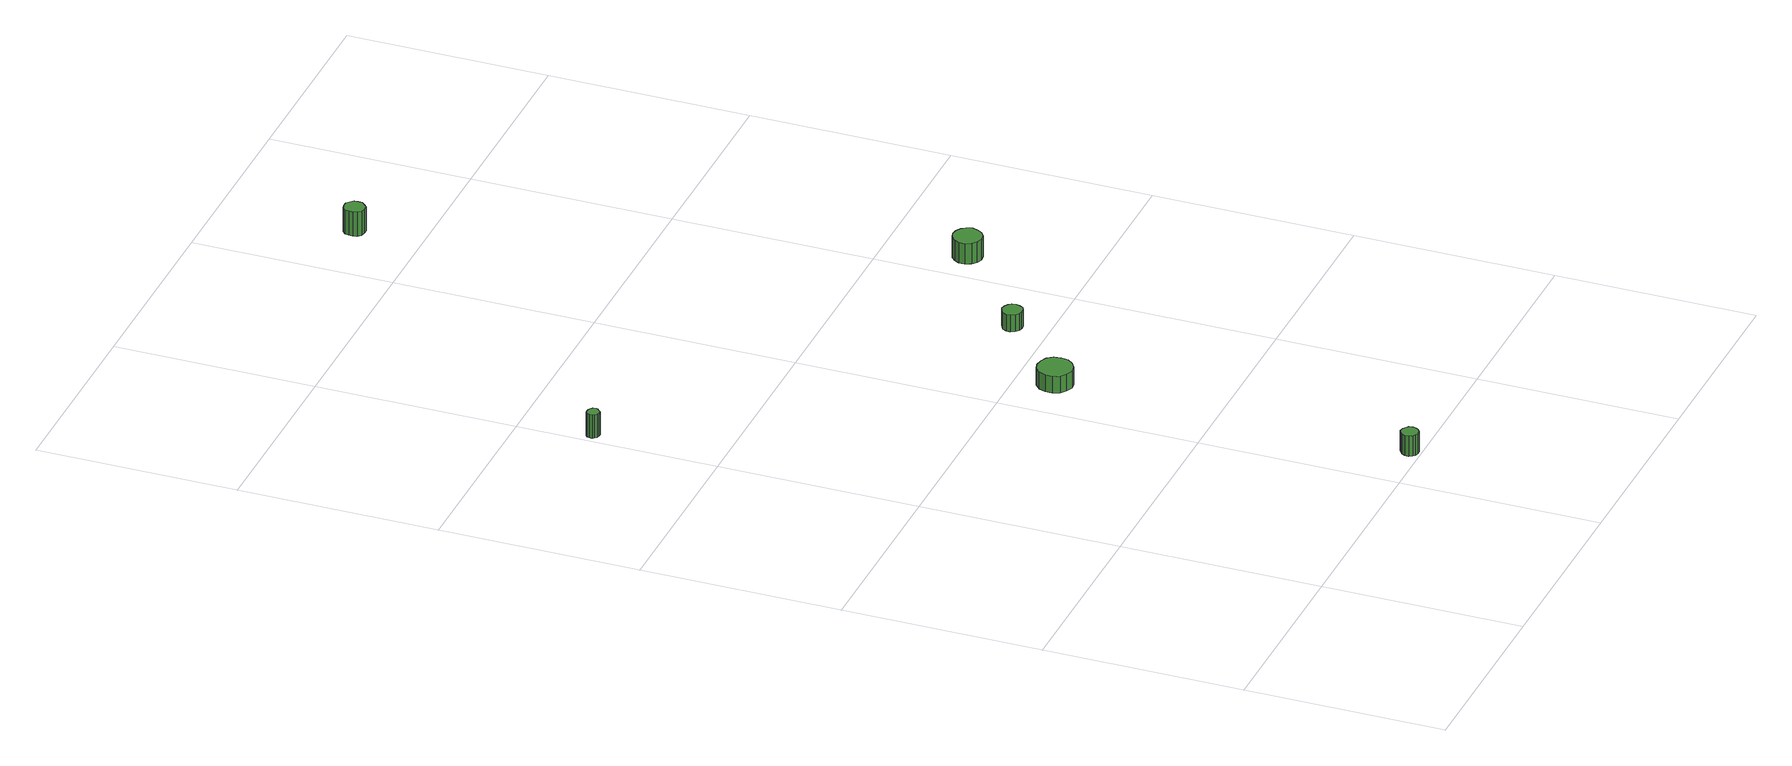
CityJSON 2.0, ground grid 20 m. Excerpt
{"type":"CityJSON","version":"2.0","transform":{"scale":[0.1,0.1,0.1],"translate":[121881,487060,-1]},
"CityObjects":{
"tree1":{"type":"SolitaryVegetationObject","attributes":{"function":"something"},"geometry":[{"type":"MultiSurface","lod":"1","boundaries":[[[0,1,2,3,4,5,6,7,8,9,10,11,12,13,14]],[[15,16,17,18,19,20,21,22,23,24,25,26,27,28,29]],[[0,29,28,1]],[[1,28,27,2]],[[2,27,26,3]],[[3,26,25,4]],[[4,25,24,5]],[[5,24,23,6]],[[6,23,22,7]],[[7,22,21,8]],[[8,21,20,9]],[[9,20,19,10]],[[10,19,18,11]],[[11,18,17,12]],[[12,17,16,13]],[[13,16,15,14]],[[14,15,29,0]]]}]},
"tree2":{"type":"SolitaryVegetationObject","attributes":{"function":"something"},"geometry":[{"type":"MultiSurface","lod":"1","boundaries":[[[30,31,32,33,34,35,36,37,38,39,40,41,42,43,44]],[[45,46,47,48,49,50,51,52,53,54,55,56,57,58,59]],[[30,59,58,31]],[[31,58,57,32]],[[32,57,56,33]],[[33,56,55,34]],[[34,55,54,35]],[[35,54,53,36]],[[36,53,52,37]],[[37,52,51,38]],[[38,51,50,39]],[[39,50,49,40]],[[40,49,48,41]],[[41,48,47,42]],[[42,47,46,43]],[[43,46,45,44]],[[44,45,59,30]]]}]},
"tree3":{"type":"SolitaryVegetationObject","attributes":{"function":"something"}},
"tree4":{"type":"SolitaryVegetationObject","attributes":{"function":"something"}},
"tree5":{"type":"SolitaryVegetationObject","attributes":{"function":"something"}},
"tree6":{"type":"SolitaryVegetationObject","attributes":{"function":"something"}},
"tree7":{"type":"SolitaryVegetationObject","attributes":{"function":"something"},"geometry":[{"type":"MultiSurface","lod":"1","boundaries":[[[60,61,62,63,64,65,66,67,68,69,70,71,72,73,74]],[[75,76,77,78,79,80,81,82,83,84,85,86,87,88,89]],[[60,89,88,61]],[[61,88,87,62]],[[62,87,86,63]],[[63,86,85,64]],[[64,85,84,65]],[[65,84,83,66]],[[66,83,82,67]],[[67,82,81,68]],[[68,81,80,69]],[[69,80,79,70]],[[70,79,78,71]],[[71,78,77,72]],[[72,77,76,73]],[[73,76,75,74]],[[74,75,89,60]]]}]},
"tree8":{"type":"SolitaryVegetationObject","attributes":{"function":"something"}},
"tree9":{"type":"SolitaryVegetationObject","attributes":{"function":"something"}},
"tree10":{"type":"SolitaryVegetationObject","attributes":{"function":"something"}},
"tree11":{"type":"SolitaryVegetationObject","attributes":{"function":"something"},"geometry":[{"type":"MultiSurface","lod":"1","boundaries":[[[90,91,92,93,94,95,96,97,98,99,100,101,102,103,104]],[[105,106,107,108,109,110,111,112,113,114,115,116,117,118,119]],[[90,119,118,91]],[[91,118,117,92]],[[92,117,116,93]],[[93,116,115,94]],[[94,115,114,95]],[[95,114,113,96]],[[96,113,112,97]],[[97,112,111,98]],[[98,111,110,99]],[[99,110,109,100]],[[100,109,108,101]],[[101,108,107,102]],[[102,107,106,103]],[[103,106,105,104]],[[104,105,119,90]]]}]},
"tree12":{"type":"SolitaryVegetationObject","attributes":{"function":"something"},"geometry":[{"type":"MultiSurface","lod":"1","boundaries":[[[120,121,122,123,124,125,126,127,128,129,130,131,132,133,134]],[[135,136,137,138,139,140,141,142,143,144,145,146,147,148,149]],[[120,149,148,121]],[[121,148,147,122]],[[122,147,146,123]],[[123,146,145,124]],[[124,145,144,125]],[[125,144,143,126]],[[126,143,142,127]],[[127,142,141,128]],[[128,141,140,129]],[[129,140,139,130]],[[130,139,138,131]],[[131,138,137,132]],[[132,137,136,133]],[[133,136,135,134]],[[134,135,149,120]]]}]},
"tree13":{"type":"SolitaryVegetationObject","attributes":{"function":"something"},"geometry":[{"type":"MultiSurface","lod":"1","boundaries":[[[150,151,152,153,154,155,156,157,158,159,160,161,162,163,164]],[[165,166,167,168,169,170,171,172,173,174,175,176,177,178,179]],[[150,179,178,151]],[[151,178,177,152]],[[152,177,176,153]],[[153,176,175,154]],[[154,175,174,155]],[[155,174,173,156]],[[156,173,172,157]],[[157,172,171,158]],[[158,171,170,159]],[[159,170,169,160]],[[160,169,168,161]],[[161,168,167,162]],[[162,167,166,163]],[[163,166,165,164]],[[164,165,179,150]]]}]},
"tree14":{"type":"SolitaryVegetationObject","attributes":{"function":"something"}}
},
"vertices":[
[19,728,31],[18,731,31],[16,733,31],[14,734,31],[12,734,31],[9,734,31],[7,732,31],[6,730,31],[6,727,31],[7,725,31],[9,723,31],[12,722,31],[14,722,31],[16,724,31],[18,726,31],[18,726,6],[16,724,6],[14,722,6],[12,722,6],[9,723,6],[7,725,6],[6,727,6],[6,730,6],[7,732,6],[9,734,6],[12,734,6],[14,734,6],[16,733,6],[18,731,6],[19,728,6],
[262,10,30],[261,14,30],[259,16,30],[256,18,30],[252,19,30],[249,17,30],[247,15,30],[245,12,30],[245,8,30],[247,5,30],[249,3,30],[252,2,30],[256,2,30],[259,4,30],[261,7,30],[261,7,8],[259,4,8],[256,2,8],[252,2,8],[249,3,8],[247,5,8],[245,8,8],[245,12,8],[247,15,8],[249,17,8],[252,19,8],[256,18,8],[259,16,8],[261,14,8],[262,10,8],
[268,362,25],[267,369,25],[263,375,25],[256,378,25],[249,379,25],[242,377,25],[237,372,25],[234,365,25],[234,358,25],[237,351,25],[242,347,25],[249,344,25],[256,345,25],[263,349,25],[267,355,25],[267,355,7],[263,349,7],[256,345,7],[249,344,7],[242,347,7],[237,351,7],[234,358,7],[234,365,7],[237,372,7],[242,377,7],[249,379,7],[256,378,7],[263,375,7],[267,369,7],[268,362,7],
[343,436,25],[342,440,25],[340,443,25],[336,445,25],[332,446,25],[328,444,25],[325,442,25],[323,438,25],[323,434,25],[325,430,25],[328,427,25],[332,426,25],[336,426,25],[340,428,25],[342,432,25],[342,432,7],[340,428,7],[336,426,7],[332,426,7],[328,427,7],[325,430,7],[323,434,7],[323,438,7],[325,442,7],[328,444,7],[332,446,7],[336,445,7],[340,443,7],[342,440,7],[343,436,7],
[452,521,28],[450,527,28],[447,531,28],[442,534,28],[436,535,28],[430,533,28],[426,529,28],[423,524,28],[423,518,28],[426,512,28],[430,508,28],[436,506,28],[442,507,28],[447,510,28],[450,515,28],[450,515,6],[447,510,6],[442,507,6],[436,506,6],[430,508,6],[426,512,6],[423,518,6],[423,524,6],[426,529,6],[430,533,6],[436,535,6],[442,534,6],[447,531,6],[450,527,6],[452,521,6],
[285,1067,32],[285,1071,32],[282,1074,32],[279,1077,32],[274,1077,32],[270,1076,32],[267,1073,32],[266,1069,32],[266,1065,32],[267,1061,32],[270,1058,32],[274,1057,32],[279,1057,32],[282,1060,32],[285,1063,32],[285,1063,6],[282,1060,6],[279,1057,6],[274,1057,6],[270,1058,6],[267,1061,6],[266,1065,6],[266,1069,6],[267,1073,6],[270,1076,6],[274,1077,6],[279,1077,6],[282,1074,6],[285,1071,6],[285,1067,6]
]}
